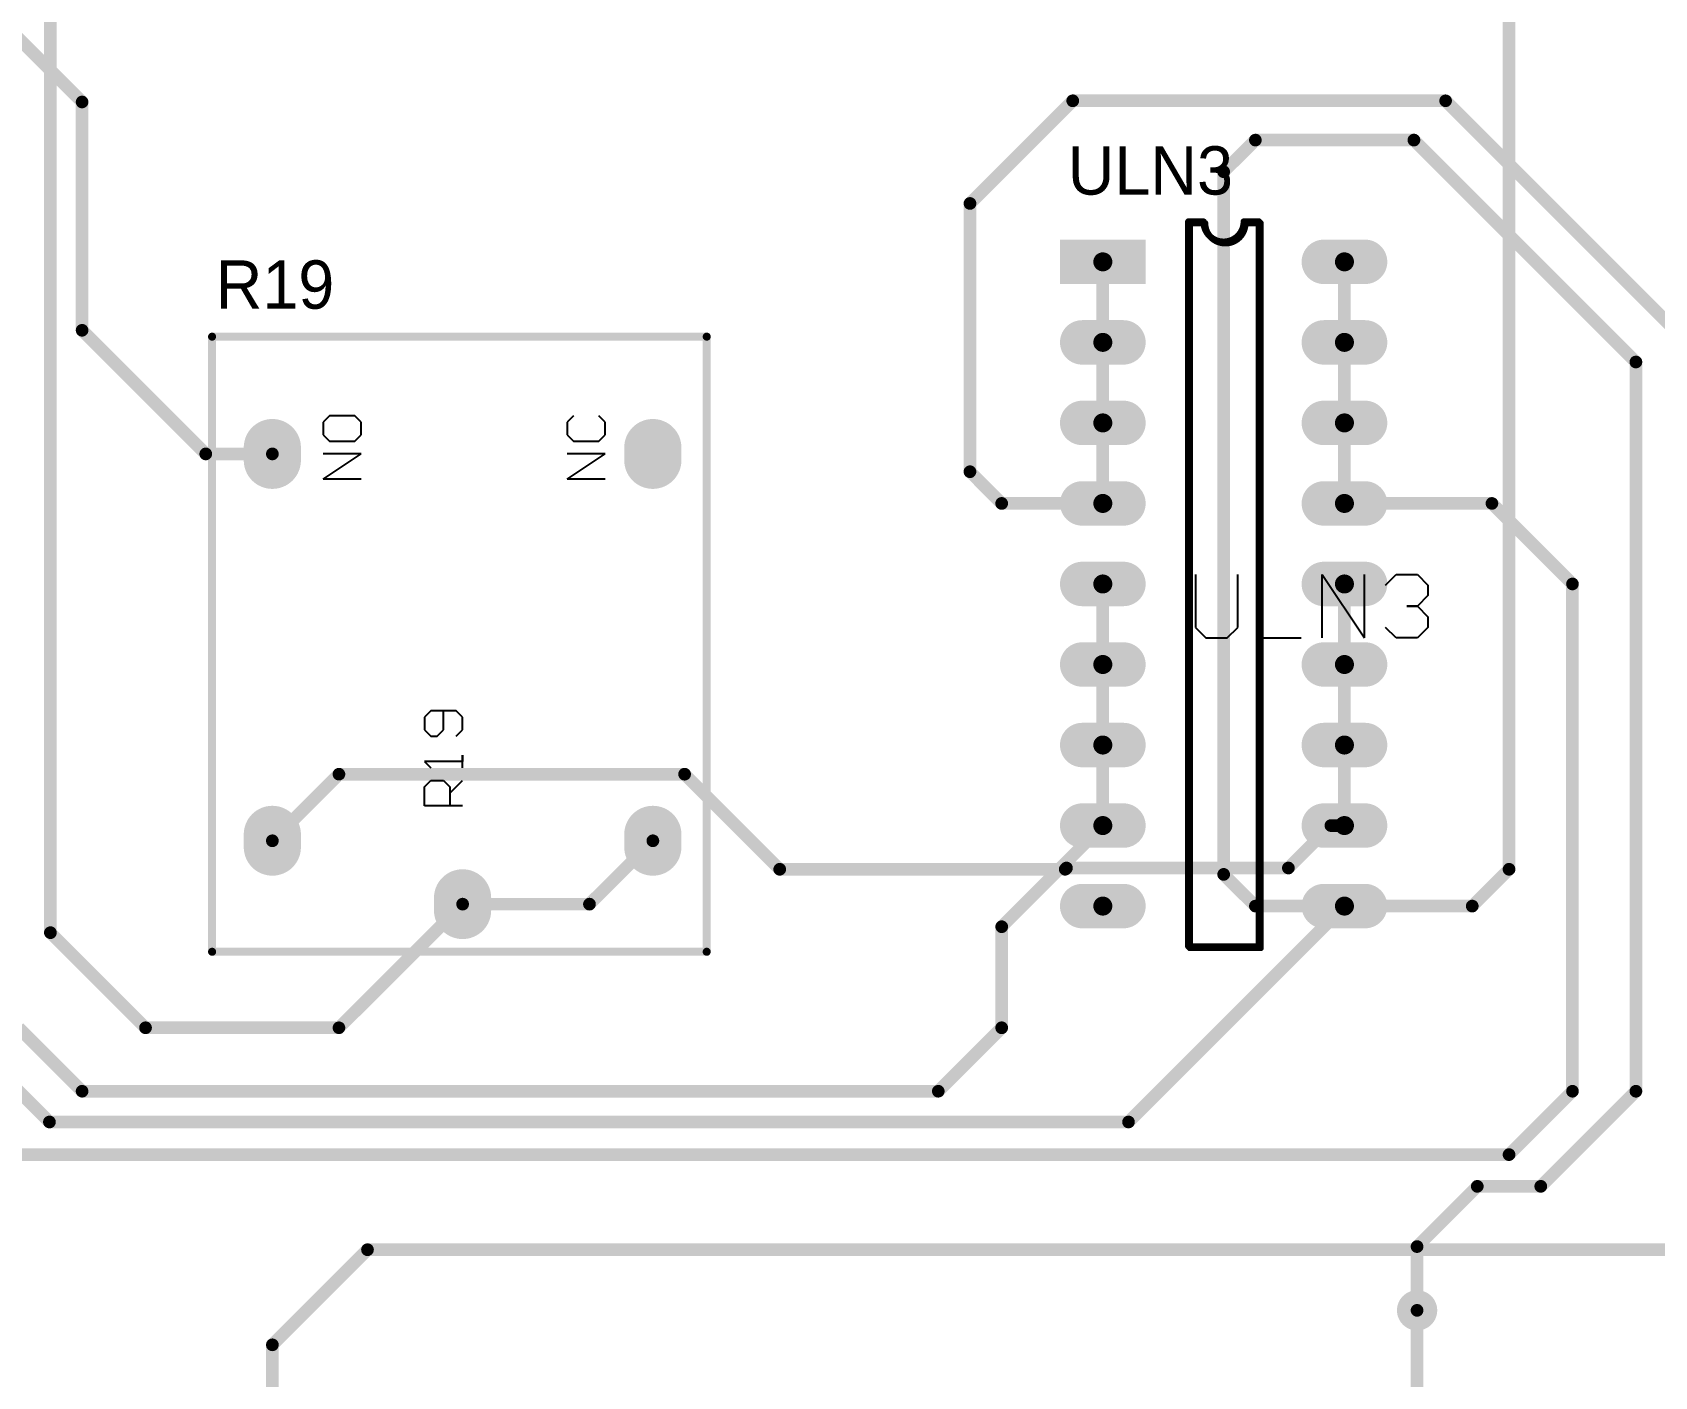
# Model space of a CAD drawing. Header units: millimetres. Extents: x 1.1 to 12.7, y 1.1 to 8.9.
# Drawn here: x 5.545 to 7.559, y 5.483 to 7.152 of the extents above; entities that cross this region are included whole.
import ezdxf

# ---------------------------------------------------------------- set-up
doc = ezdxf.new("R2010")
doc.units = ezdxf.units.MM
doc.header["$MEASUREMENT"] = 0
for name, color, linetype in [('BottomLayer', 5, 'Continuous'), ('BottomSolder', 6, 'Continuous'), ('Mechanical29', 56, 'Continuous'), ('MultiLayer', 9, 'Continuous'), ('PadHoleLayer', 156, 'Continuous'), ('TopLayer', 1, 'Continuous'), ('TopOverlay', 2, 'Continuous'), ('TopSolder', 216, 'Continuous'), ('ViaHoleLayer', 16, 'Continuous')]:
    doc.layers.add(name, color=color, linetype=linetype)

# ---------------------------------------------------------------- blocks, each defined once
blk = doc.blocks.new('ULN2803APG_3')
at = {"layer": 'BottomLayer', "const_width": 0.0472}
for points in [[(0.1756, 0.4), (0.1244, 0.4)], [(-0.1244, 0.3), (-0.1756, 0.3)], [(0.1756, 0.3), (0.1244, 0.3)], [(-0.1244, 0.2), (-0.1756, 0.2)], [(0.1756, 0.2), (0.1244, 0.2)], [(-0.1244, 0.1), (-0.1756, 0.1)], [(0.1756, 0.1), (0.1244, 0.1)], [(-0.1244, 0), (-0.1756, 0)], [(0.1756, 0), (0.1244, 0)], [(-0.1244, -0.1), (-0.1756, -0.1)], [(0.1756, -0.1), (0.1244, -0.1)], [(-0.1244, -0.2), (-0.1756, -0.2)], [(0.1756, -0.2), (0.1244, -0.2)], [(-0.1244, -0.3), (-0.1756, -0.3)], [(0.1756, -0.3), (0.1244, -0.3)], [(-0.1244, -0.4), (-0.1756, -0.4)], [(0.1756, -0.4), (0.1244, -0.4)]]:
    blk.add_lwpolyline(points, dxfattribs=at)
at = {"layer": 'BottomLayer', "const_width": 0.0236}
for points in [[(0.1126, 0.4, 1), (0.1362, 0.4, 1)], [(0.1638, 0.4, 1), (0.1874, 0.4, 1)], [(-0.1874, 0.3, 1), (-0.1638, 0.3, 1)], [(-0.1362, 0.3, 1), (-0.1126, 0.3, 1)], [(0.1126, 0.3, 1), (0.1362, 0.3, 1)], [(0.1638, 0.3, 1), (0.1874, 0.3, 1)], [(-0.1874, 0.2, 1), (-0.1638, 0.2, 1)], [(-0.1362, 0.2, 1), (-0.1126, 0.2, 1)], [(0.1126, 0.2, 1), (0.1362, 0.2, 1)], [(0.1638, 0.2, 1), (0.1874, 0.2, 1)], [(-0.1874, 0.1, 1), (-0.1638, 0.1, 1)], [(-0.1362, 0.1, 1), (-0.1126, 0.1, 1)], [(0.1126, 0.1, 1), (0.1362, 0.1, 1)], [(0.1638, 0.1, 1), (0.1874, 0.1, 1)], [(-0.1874, 0, 1), (-0.1638, 0, 1)], [(-0.1362, 0, 1), (-0.1126, 0, 1)], [(0.1126, 0, 1), (0.1362, 0, 1)], [(0.1638, 0, 1), (0.1874, 0, 1)], [(-0.1874, -0.1, 1), (-0.1638, -0.1, 1)], [(-0.1362, -0.1, 1), (-0.1126, -0.1, 1)], [(0.1126, -0.1, 1), (0.1362, -0.1, 1)], [(0.1638, -0.1, 1), (0.1874, -0.1, 1)], [(-0.1874, -0.2, 1), (-0.1638, -0.2, 1)], [(-0.1362, -0.2, 1), (-0.1126, -0.2, 1)], [(0.1126, -0.2, 1), (0.1362, -0.2, 1)], [(0.1638, -0.2, 1), (0.1874, -0.2, 1)], [(-0.1874, -0.3, 1), (-0.1638, -0.3, 1)], [(-0.1362, -0.3, 1), (-0.1126, -0.3, 1)], [(0.1126, -0.3, 1), (0.1362, -0.3, 1)], [(0.1638, -0.3, 1), (0.1874, -0.3, 1)], [(-0.1874, -0.4, 1), (-0.1638, -0.4, 1)], [(-0.1362, -0.4, 1), (-0.1126, -0.4, 1)], [(0.1126, -0.4, 1), (0.1362, -0.4, 1)], [(0.1638, -0.4, 1), (0.1874, -0.4, 1)]]:
    blk.add_lwpolyline(points, format="xyb", close=True, dxfattribs=at)
at = {"layer": 'BottomLayer'}
blk.add_solid([(-0.1992, 0.3764), (-0.1008, 0.3764), (-0.1992, 0.4236), (-0.1008, 0.4236)], dxfattribs=at)
at = {"layer": 'BottomSolder', "const_width": 0.0552}
for points in [[(0.1756, 0.4), (0.1244, 0.4)], [(-0.1244, 0.3), (-0.1756, 0.3)], [(0.1756, 0.3), (0.1244, 0.3)], [(-0.1244, 0.2), (-0.1756, 0.2)], [(0.1756, 0.2), (0.1244, 0.2)], [(-0.1244, 0.1), (-0.1756, 0.1)], [(0.1756, 0.1), (0.1244, 0.1)], [(-0.1244, 0), (-0.1756, 0)], [(0.1756, 0), (0.1244, 0)], [(-0.1244, -0.1), (-0.1756, -0.1)], [(0.1756, -0.1), (0.1244, -0.1)], [(-0.1244, -0.2), (-0.1756, -0.2)], [(0.1756, -0.2), (0.1244, -0.2)], [(-0.1244, -0.3), (-0.1756, -0.3)], [(0.1756, -0.3), (0.1244, -0.3)], [(-0.1244, -0.4), (-0.1756, -0.4)], [(0.1756, -0.4), (0.1244, -0.4)]]:
    blk.add_lwpolyline(points, dxfattribs=at)
at = {"layer": 'BottomSolder', "const_width": 0.0276}
for points in [[(0.1106, 0.4, 1), (0.1382, 0.4, 1)], [(0.1618, 0.4, 1), (0.1894, 0.4, 1)], [(-0.1894, 0.3, 1), (-0.1618, 0.3, 1)], [(-0.1382, 0.3, 1), (-0.1106, 0.3, 1)], [(0.1106, 0.3, 1), (0.1382, 0.3, 1)], [(0.1618, 0.3, 1), (0.1894, 0.3, 1)], [(-0.1894, 0.2, 1), (-0.1618, 0.2, 1)], [(-0.1382, 0.2, 1), (-0.1106, 0.2, 1)], [(0.1106, 0.2, 1), (0.1382, 0.2, 1)], [(0.1618, 0.2, 1), (0.1894, 0.2, 1)], [(-0.1894, 0.1, 1), (-0.1618, 0.1, 1)], [(-0.1382, 0.1, 1), (-0.1106, 0.1, 1)], [(0.1106, 0.1, 1), (0.1382, 0.1, 1)], [(0.1618, 0.1, 1), (0.1894, 0.1, 1)], [(-0.1894, 0, 1), (-0.1618, 0, 1)], [(-0.1382, 0, 1), (-0.1106, 0, 1)], [(0.1106, 0, 1), (0.1382, 0, 1)], [(0.1618, 0, 1), (0.1894, 0, 1)], [(-0.1894, -0.1, 1), (-0.1618, -0.1, 1)], [(-0.1382, -0.1, 1), (-0.1106, -0.1, 1)], [(0.1106, -0.1, 1), (0.1382, -0.1, 1)], [(0.1618, -0.1, 1), (0.1894, -0.1, 1)], [(-0.1894, -0.2, 1), (-0.1618, -0.2, 1)], [(-0.1382, -0.2, 1), (-0.1106, -0.2, 1)], [(0.1106, -0.2, 1), (0.1382, -0.2, 1)], [(0.1618, -0.2, 1), (0.1894, -0.2, 1)], [(-0.1894, -0.3, 1), (-0.1618, -0.3, 1)], [(-0.1382, -0.3, 1), (-0.1106, -0.3, 1)], [(0.1106, -0.3, 1), (0.1382, -0.3, 1)], [(0.1618, -0.3, 1), (0.1894, -0.3, 1)], [(-0.1894, -0.4, 1), (-0.1618, -0.4, 1)], [(-0.1382, -0.4, 1), (-0.1106, -0.4, 1)], [(0.1106, -0.4, 1), (0.1382, -0.4, 1)], [(0.1618, -0.4, 1), (0.1894, -0.4, 1)]]:
    blk.add_lwpolyline(points, format="xyb", close=True, dxfattribs=at)
at = {"layer": 'BottomSolder'}
blk.add_solid([(-0.2032, 0.3724), (-0.0968, 0.3724), (-0.2032, 0.4276), (-0.0968, 0.4276)], dxfattribs=at)
at = {"layer": 'Mechanical29'}
for p, q in [((-0.035, 0.0117), (-0.035, -0.0539)), ((0.0175, -0.0539), (0.0175, 0.0117)), ((0.0437, 0.0117), (0.0437, -0.067)), ((0.1224, -0.067), (0.1224, 0.0117)), ((0.1224, 0.0117), (0.1749, -0.067)), ((0.1749, -0.067), (0.1749, 0.0117)), ((0.2011, -0.0014), (0.2143, 0.0117)), ((0.2143, 0.0117), (0.2405, 0.0117)), ((0.2405, 0.0117), (0.2536, -0.0014)), ((0.2536, -0.0145), (0.2405, -0.0276)), ((0.2536, -0.0014), (0.2536, -0.0145)), ((0.2405, -0.0276), (0.2274, -0.0276)), ((0.2274, -0.0276), (0.2405, -0.0276)), ((0.2405, -0.0276), (0.2536, -0.0408)), ((-0.035, -0.0539), (-0.0219, -0.067)), ((0.0044, -0.067), (0.0175, -0.0539)), ((0.2143, -0.067), (0.2011, -0.0539)), ((0.2536, -0.0539), (0.2405, -0.067)), ((0.2536, -0.0408), (0.2536, -0.0539)), ((-0.0219, -0.067), (0.0044, -0.067)), ((0.0437, -0.067), (0.0962, -0.067)), ((0.2405, -0.067), (0.2143, -0.067))]:
    blk.add_line(p, q, dxfattribs=at)
at = {"layer": 'Mechanical29', "const_width": 0.00787}
for points in [[(-0.0419, 0.448), (-0.023, 0.448)], [(-0.0419, -0.452), (-0.0419, 0.448)], [(0.027, 0.448), (0.0459, 0.448)], [(0.0459, -0.452), (0.0459, 0.448)], [(-0.0419, -0.452), (0.0459, -0.452)]]:
    blk.add_lwpolyline(points, dxfattribs=at)
at = {"layer": 'Mechanical29', "const_width": 0.00394}
for points in [[(-0.0439, 0.448, 1), (-0.0399, 0.448, 1)], [(-0.0439, 0.448, 1), (-0.0399, 0.448, 1)], [(-0.025, 0.448, 1), (-0.021, 0.448, 1)], [(-0.025, 0.448, 1), (-0.021, 0.448, 1)], [(0.025, 0.448, 1), (0.029, 0.448, 1)], [(0.025, 0.448, 1), (0.029, 0.448, 1)], [(0.0439, 0.448, 1), (0.0479, 0.448, 1)], [(0.0439, 0.448, 1), (0.0479, 0.448, 1)], [(-0.0439, -0.452, 1), (-0.0399, -0.452, 1)], [(-0.0439, -0.452, 1), (-0.0399, -0.452, 1)], [(0.0439, -0.452, 1), (0.0479, -0.452, 1)], [(0.0439, -0.452, 1), (0.0479, -0.452, 1)]]:
    blk.add_lwpolyline(points, format="xyb", close=True, dxfattribs=at)
at = {"layer": 'Mechanical29', "const_width": 0.00787}
blk.add_lwpolyline([(0.027, 0.448, -1), (-0.023, 0.448)], format="xyb", dxfattribs=at)
at = {"layer": 'MultiLayer', "const_width": 0.0472}
for points in [[(0.1756, 0.4), (0.1244, 0.4)], [(-0.1244, 0.3), (-0.1756, 0.3)], [(0.1756, 0.3), (0.1244, 0.3)], [(-0.1244, 0.2), (-0.1756, 0.2)], [(0.1756, 0.2), (0.1244, 0.2)], [(-0.1244, 0.1), (-0.1756, 0.1)], [(0.1756, 0.1), (0.1244, 0.1)], [(-0.1244, 0), (-0.1756, 0)], [(0.1756, 0), (0.1244, 0)], [(-0.1244, -0.1), (-0.1756, -0.1)], [(0.1756, -0.1), (0.1244, -0.1)], [(-0.1244, -0.2), (-0.1756, -0.2)], [(0.1756, -0.2), (0.1244, -0.2)], [(-0.1244, -0.3), (-0.1756, -0.3)], [(0.1756, -0.3), (0.1244, -0.3)], [(-0.1244, -0.4), (-0.1756, -0.4)], [(0.1756, -0.4), (0.1244, -0.4)]]:
    blk.add_lwpolyline(points, dxfattribs=at)
at = {"layer": 'MultiLayer', "const_width": 0.0236}
for points in [[(0.1126, 0.4, 1), (0.1362, 0.4, 1)], [(0.1638, 0.4, 1), (0.1874, 0.4, 1)], [(-0.1874, 0.3, 1), (-0.1638, 0.3, 1)], [(-0.1362, 0.3, 1), (-0.1126, 0.3, 1)], [(0.1126, 0.3, 1), (0.1362, 0.3, 1)], [(0.1638, 0.3, 1), (0.1874, 0.3, 1)], [(-0.1874, 0.2, 1), (-0.1638, 0.2, 1)], [(-0.1362, 0.2, 1), (-0.1126, 0.2, 1)], [(0.1126, 0.2, 1), (0.1362, 0.2, 1)], [(0.1638, 0.2, 1), (0.1874, 0.2, 1)], [(-0.1874, 0.1, 1), (-0.1638, 0.1, 1)], [(-0.1362, 0.1, 1), (-0.1126, 0.1, 1)], [(0.1126, 0.1, 1), (0.1362, 0.1, 1)], [(0.1638, 0.1, 1), (0.1874, 0.1, 1)], [(-0.1874, 0, 1), (-0.1638, 0, 1)], [(-0.1362, 0, 1), (-0.1126, 0, 1)], [(0.1126, 0, 1), (0.1362, 0, 1)], [(0.1638, 0, 1), (0.1874, 0, 1)], [(-0.1874, -0.1, 1), (-0.1638, -0.1, 1)], [(-0.1362, -0.1, 1), (-0.1126, -0.1, 1)], [(0.1126, -0.1, 1), (0.1362, -0.1, 1)], [(0.1638, -0.1, 1), (0.1874, -0.1, 1)], [(-0.1874, -0.2, 1), (-0.1638, -0.2, 1)], [(-0.1362, -0.2, 1), (-0.1126, -0.2, 1)], [(0.1126, -0.2, 1), (0.1362, -0.2, 1)], [(0.1638, -0.2, 1), (0.1874, -0.2, 1)], [(-0.1874, -0.3, 1), (-0.1638, -0.3, 1)], [(-0.1362, -0.3, 1), (-0.1126, -0.3, 1)], [(0.1126, -0.3, 1), (0.1362, -0.3, 1)], [(0.1638, -0.3, 1), (0.1874, -0.3, 1)], [(-0.1874, -0.4, 1), (-0.1638, -0.4, 1)], [(-0.1362, -0.4, 1), (-0.1126, -0.4, 1)], [(0.1126, -0.4, 1), (0.1362, -0.4, 1)], [(0.1638, -0.4, 1), (0.1874, -0.4, 1)]]:
    blk.add_lwpolyline(points, format="xyb", close=True, dxfattribs=at)
at = {"layer": 'MultiLayer'}
blk.add_solid([(-0.1992, 0.3764), (-0.1008, 0.3764), (-0.1992, 0.4236), (-0.1008, 0.4236)], dxfattribs=at)
at = {"layer": 'PadHoleLayer', "const_width": 0.0118}
for points in [[(-0.1559, 0.4, 1), (-0.1441, 0.4, 1)], [(0.1441, 0.4, 1), (0.1559, 0.4, 1)], [(-0.1559, 0.3, 1), (-0.1441, 0.3, 1)], [(0.1441, 0.3, 1), (0.1559, 0.3, 1)], [(-0.1559, 0.2, 1), (-0.1441, 0.2, 1)], [(0.1441, 0.2, 1), (0.1559, 0.2, 1)], [(-0.1559, 0.1, 1), (-0.1441, 0.1, 1)], [(0.1441, 0.1, 1), (0.1559, 0.1, 1)], [(-0.1559, 0, 1), (-0.1441, 0, 1)], [(0.1441, 0, 1), (0.1559, 0, 1)], [(-0.1559, -0.1, 1), (-0.1441, -0.1, 1)], [(0.1441, -0.1, 1), (0.1559, -0.1, 1)], [(-0.1559, -0.2, 1), (-0.1441, -0.2, 1)], [(0.1441, -0.2, 1), (0.1559, -0.2, 1)], [(-0.1559, -0.3, 1), (-0.1441, -0.3, 1)], [(0.1441, -0.3, 1), (0.1559, -0.3, 1)], [(-0.1559, -0.4, 1), (-0.1441, -0.4, 1)], [(0.1441, -0.4, 1), (0.1559, -0.4, 1)]]:
    blk.add_lwpolyline(points, format="xyb", close=True, dxfattribs=at)
at = {"layer": 'TopLayer', "const_width": 0.0472}
for points in [[(0.1756, 0.4), (0.1244, 0.4)], [(-0.1244, 0.3), (-0.1756, 0.3)], [(0.1756, 0.3), (0.1244, 0.3)], [(-0.1244, 0.2), (-0.1756, 0.2)], [(0.1756, 0.2), (0.1244, 0.2)], [(-0.1244, 0.1), (-0.1756, 0.1)], [(0.1756, 0.1), (0.1244, 0.1)], [(-0.1244, 0), (-0.1756, 0)], [(0.1756, 0), (0.1244, 0)], [(-0.1244, -0.1), (-0.1756, -0.1)], [(0.1756, -0.1), (0.1244, -0.1)], [(-0.1244, -0.2), (-0.1756, -0.2)], [(0.1756, -0.2), (0.1244, -0.2)], [(-0.1244, -0.3), (-0.1756, -0.3)], [(0.1756, -0.3), (0.1244, -0.3)], [(-0.1244, -0.4), (-0.1756, -0.4)], [(0.1756, -0.4), (0.1244, -0.4)]]:
    blk.add_lwpolyline(points, dxfattribs=at)
at = {"layer": 'TopLayer', "const_width": 0.0236}
for points in [[(0.1126, 0.4, 1), (0.1362, 0.4, 1)], [(0.1638, 0.4, 1), (0.1874, 0.4, 1)], [(-0.1874, 0.3, 1), (-0.1638, 0.3, 1)], [(-0.1362, 0.3, 1), (-0.1126, 0.3, 1)], [(0.1126, 0.3, 1), (0.1362, 0.3, 1)], [(0.1638, 0.3, 1), (0.1874, 0.3, 1)], [(-0.1874, 0.2, 1), (-0.1638, 0.2, 1)], [(-0.1362, 0.2, 1), (-0.1126, 0.2, 1)], [(0.1126, 0.2, 1), (0.1362, 0.2, 1)], [(0.1638, 0.2, 1), (0.1874, 0.2, 1)], [(-0.1874, 0.1, 1), (-0.1638, 0.1, 1)], [(-0.1362, 0.1, 1), (-0.1126, 0.1, 1)], [(0.1126, 0.1, 1), (0.1362, 0.1, 1)], [(0.1638, 0.1, 1), (0.1874, 0.1, 1)], [(-0.1874, 0, 1), (-0.1638, 0, 1)], [(-0.1362, 0, 1), (-0.1126, 0, 1)], [(0.1126, 0, 1), (0.1362, 0, 1)], [(0.1638, 0, 1), (0.1874, 0, 1)], [(-0.1874, -0.1, 1), (-0.1638, -0.1, 1)], [(-0.1362, -0.1, 1), (-0.1126, -0.1, 1)], [(0.1126, -0.1, 1), (0.1362, -0.1, 1)], [(0.1638, -0.1, 1), (0.1874, -0.1, 1)], [(-0.1874, -0.2, 1), (-0.1638, -0.2, 1)], [(-0.1362, -0.2, 1), (-0.1126, -0.2, 1)], [(0.1126, -0.2, 1), (0.1362, -0.2, 1)], [(0.1638, -0.2, 1), (0.1874, -0.2, 1)], [(-0.1874, -0.3, 1), (-0.1638, -0.3, 1)], [(-0.1362, -0.3, 1), (-0.1126, -0.3, 1)], [(0.1126, -0.3, 1), (0.1362, -0.3, 1)], [(0.1638, -0.3, 1), (0.1874, -0.3, 1)], [(-0.1874, -0.4, 1), (-0.1638, -0.4, 1)], [(-0.1362, -0.4, 1), (-0.1126, -0.4, 1)], [(0.1126, -0.4, 1), (0.1362, -0.4, 1)], [(0.1638, -0.4, 1), (0.1874, -0.4, 1)]]:
    blk.add_lwpolyline(points, format="xyb", close=True, dxfattribs=at)
at = {"layer": 'TopLayer'}
blk.add_solid([(-0.1992, 0.3764), (-0.1008, 0.3764), (-0.1992, 0.4236), (-0.1008, 0.4236)], dxfattribs=at)
at = {"layer": 'TopOverlay', "const_width": 0.00787}
for points in [[(-0.0439, -0.45), (-0.0439, 0.45)], [(-0.0439, 0.45), (-0.025, 0.45)], [(0.025, 0.45), (0.0439, 0.45)], [(0.0439, -0.45), (0.0439, 0.45)], [(-0.0439, -0.45), (0.0439, -0.45)]]:
    blk.add_lwpolyline(points, dxfattribs=at)
at = {"layer": 'TopOverlay', "const_width": 0.00394}
for points in [[(-0.0459, 0.45, 1), (-0.0419, 0.45, 1)], [(-0.0459, 0.45, 1), (-0.0419, 0.45, 1)], [(-0.027, 0.45, 1), (-0.023, 0.45, 1)], [(-0.027, 0.45, 1), (-0.023, 0.45, 1)], [(0.023, 0.45, 1), (0.027, 0.45, 1)], [(0.023, 0.45, 1), (0.027, 0.45, 1)], [(0.0419, 0.45, 1), (0.0459, 0.45, 1)], [(0.0419, 0.45, 1), (0.0459, 0.45, 1)], [(-0.0459, -0.45, 1), (-0.0419, -0.45, 1)], [(-0.0459, -0.45, 1), (-0.0419, -0.45, 1)], [(0.0419, -0.45, 1), (0.0459, -0.45, 1)], [(0.0419, -0.45, 1), (0.0459, -0.45, 1)]]:
    blk.add_lwpolyline(points, format="xyb", close=True, dxfattribs=at)
at = {"layer": 'TopOverlay', "const_width": 0.00787}
blk.add_lwpolyline([(0.025, 0.45, -1), (-0.025, 0.45)], format="xyb", dxfattribs=at)
at = {"layer": 'TopSolder', "const_width": 0.0552}
for points in [[(0.1756, 0.4), (0.1244, 0.4)], [(-0.1244, 0.3), (-0.1756, 0.3)], [(0.1756, 0.3), (0.1244, 0.3)], [(-0.1244, 0.2), (-0.1756, 0.2)], [(0.1756, 0.2), (0.1244, 0.2)], [(-0.1244, 0.1), (-0.1756, 0.1)], [(0.1756, 0.1), (0.1244, 0.1)], [(-0.1244, 0), (-0.1756, 0)], [(0.1756, 0), (0.1244, 0)], [(-0.1244, -0.1), (-0.1756, -0.1)], [(0.1756, -0.1), (0.1244, -0.1)], [(-0.1244, -0.2), (-0.1756, -0.2)], [(0.1756, -0.2), (0.1244, -0.2)], [(-0.1244, -0.3), (-0.1756, -0.3)], [(0.1756, -0.3), (0.1244, -0.3)], [(-0.1244, -0.4), (-0.1756, -0.4)], [(0.1756, -0.4), (0.1244, -0.4)]]:
    blk.add_lwpolyline(points, dxfattribs=at)
at = {"layer": 'TopSolder', "const_width": 0.0276}
for points in [[(0.1106, 0.4, 1), (0.1382, 0.4, 1)], [(0.1618, 0.4, 1), (0.1894, 0.4, 1)], [(-0.1894, 0.3, 1), (-0.1618, 0.3, 1)], [(-0.1382, 0.3, 1), (-0.1106, 0.3, 1)], [(0.1106, 0.3, 1), (0.1382, 0.3, 1)], [(0.1618, 0.3, 1), (0.1894, 0.3, 1)], [(-0.1894, 0.2, 1), (-0.1618, 0.2, 1)], [(-0.1382, 0.2, 1), (-0.1106, 0.2, 1)], [(0.1106, 0.2, 1), (0.1382, 0.2, 1)], [(0.1618, 0.2, 1), (0.1894, 0.2, 1)], [(-0.1894, 0.1, 1), (-0.1618, 0.1, 1)], [(-0.1382, 0.1, 1), (-0.1106, 0.1, 1)], [(0.1106, 0.1, 1), (0.1382, 0.1, 1)], [(0.1618, 0.1, 1), (0.1894, 0.1, 1)], [(-0.1894, 0, 1), (-0.1618, 0, 1)], [(-0.1382, 0, 1), (-0.1106, 0, 1)], [(0.1106, 0, 1), (0.1382, 0, 1)], [(0.1618, 0, 1), (0.1894, 0, 1)], [(-0.1894, -0.1, 1), (-0.1618, -0.1, 1)], [(-0.1382, -0.1, 1), (-0.1106, -0.1, 1)], [(0.1106, -0.1, 1), (0.1382, -0.1, 1)], [(0.1618, -0.1, 1), (0.1894, -0.1, 1)], [(-0.1894, -0.2, 1), (-0.1618, -0.2, 1)], [(-0.1382, -0.2, 1), (-0.1106, -0.2, 1)], [(0.1106, -0.2, 1), (0.1382, -0.2, 1)], [(0.1618, -0.2, 1), (0.1894, -0.2, 1)], [(-0.1894, -0.3, 1), (-0.1618, -0.3, 1)], [(-0.1382, -0.3, 1), (-0.1106, -0.3, 1)], [(0.1106, -0.3, 1), (0.1382, -0.3, 1)], [(0.1618, -0.3, 1), (0.1894, -0.3, 1)], [(-0.1894, -0.4, 1), (-0.1618, -0.4, 1)], [(-0.1382, -0.4, 1), (-0.1106, -0.4, 1)], [(0.1106, -0.4, 1), (0.1382, -0.4, 1)], [(0.1618, -0.4, 1), (0.1894, -0.4, 1)]]:
    blk.add_lwpolyline(points, format="xyb", close=True, dxfattribs=at)
at = {"layer": 'TopSolder'}
blk.add_solid([(-0.2032, 0.3724), (-0.0968, 0.3724), (-0.2032, 0.4276), (-0.0968, 0.4276)], dxfattribs=at)
blk = doc.blocks.new('RELAYARP03F_10')
at = {"layer": 'BottomLayer', "const_width": 0.063}
for points in [[(-0.2323, 0.2362), (-0.248, 0.2362)], [(0.248, 0.2362), (0.2323, 0.2362)], [(-0.311, 0), (-0.3268, 0)], [(-0.2323, -0.2362), (-0.248, -0.2362)], [(0.248, -0.2362), (0.2323, -0.2362)]]:
    blk.add_lwpolyline(points, dxfattribs=at)
at = {"layer": 'BottomLayer', "const_width": 0.0315}
for points in [[(-0.2638, 0.2362, 1), (-0.2323, 0.2362, 1)], [(-0.248, 0.2362, 1), (-0.2165, 0.2362, 1)], [(0.2165, 0.2362, 1), (0.248, 0.2362, 1)], [(0.2323, 0.2362, 1), (0.2638, 0.2362, 1)], [(-0.3425, 0, 1), (-0.311, 0, 1)], [(-0.3268, 0, 1), (-0.2953, 0, 1)], [(-0.2638, -0.2362, 1), (-0.2323, -0.2362, 1)], [(-0.248, -0.2362, 1), (-0.2165, -0.2362, 1)], [(0.2165, -0.2362, 1), (0.248, -0.2362, 1)], [(0.2323, -0.2362, 1), (0.2638, -0.2362, 1)]]:
    blk.add_lwpolyline(points, format="xyb", close=True, dxfattribs=at)
at = {"layer": 'BottomSolder', "const_width": 0.071}
for points in [[(-0.2323, 0.2362), (-0.248, 0.2362)], [(0.248, 0.2362), (0.2323, 0.2362)], [(-0.311, 0), (-0.3268, 0)], [(-0.2323, -0.2362), (-0.248, -0.2362)], [(0.248, -0.2362), (0.2323, -0.2362)]]:
    blk.add_lwpolyline(points, dxfattribs=at)
at = {"layer": 'BottomSolder', "const_width": 0.0355}
for points in [[(-0.2658, 0.2362, 1), (-0.2303, 0.2362, 1)], [(-0.25, 0.2362, 1), (-0.2145, 0.2362, 1)], [(0.2145, 0.2362, 1), (0.25, 0.2362, 1)], [(0.2303, 0.2362, 1), (0.2658, 0.2362, 1)], [(-0.3445, 0, 1), (-0.309, 0, 1)], [(-0.3288, 0, 1), (-0.2933, 0, 1)], [(-0.2658, -0.2362, 1), (-0.2303, -0.2362, 1)], [(-0.25, -0.2362, 1), (-0.2145, -0.2362, 1)], [(0.2145, -0.2362, 1), (0.25, -0.2362, 1)], [(0.2303, -0.2362, 1), (0.2658, -0.2362, 1)]]:
    blk.add_lwpolyline(points, format="xyb", close=True, dxfattribs=at)
at = {"layer": 'Mechanical29'}
for p, q in [((0.2087, 0.126), (0.2087, 0.1732)), ((0.2087, 0.1732), (0.2401, 0.126)), ((0.2401, 0.126), (0.2401, 0.1732)), ((0.2638, 0.1732), (0.2559, 0.1653)), ((0.2559, 0.1653), (0.2559, 0.1339)), ((0.2795, 0.1732), (0.2638, 0.1732)), ((0.2874, 0.1653), (0.2795, 0.1732)), ((0.2874, 0.1339), (0.2874, 0.1653)), ((0.2559, 0.1339), (0.2638, 0.126)), ((0.2638, 0.126), (0.2795, 0.126)), ((0.2795, 0.126), (0.2874, 0.1339)), ((-0.1969, 0), (-0.1969, 0.0472)), ((-0.1969, 0.0472), (-0.1732, 0.0472)), ((-0.1732, 0.0472), (-0.1654, 0.0394)), ((-0.1418, 0.0472), (-0.1496, 0.0394)), ((-0.1418, 0), (-0.1418, 0.0472)), ((-0.1024, 0.0472), (-0.1103, 0.0394)), ((-0.0866, 0.0472), (-0.1024, 0.0472)), ((-0.0788, 0.0394), (-0.0866, 0.0472)), ((-0.1654, 0.0236), (-0.1732, 0.0157)), ((-0.1654, 0.0394), (-0.1654, 0.0236)), ((-0.1103, 0.0394), (-0.1103, 0.0315)), ((-0.1103, 0.0315), (-0.1024, 0.0236)), ((-0.1024, 0.0236), (-0.0788, 0.0236)), ((-0.0788, 0.0079), (-0.0788, 0.0394)), ((-0.1732, 0.0157), (-0.1969, 0.0157)), ((-0.1811, 0.0157), (-0.1654, 0)), ((-0.1496, 0), (-0.1339, 0)), ((-0.1339, 0), (-0.1418, 0)), ((-0.1103, 0.0079), (-0.1024, 0)), ((-0.1024, 0), (-0.0866, 0)), ((-0.0866, 0), (-0.0788, 0.0079)), ((0.2087, -0.1772), (0.2087, -0.1299)), ((0.2087, -0.1299), (0.2401, -0.1772)), ((0.2401, -0.1772), (0.2401, -0.1299)), ((0.2638, -0.1299), (0.2559, -0.1378)), ((0.2559, -0.1378), (0.2559, -0.1693)), ((0.2795, -0.1299), (0.2638, -0.1299)), ((0.2874, -0.1378), (0.2795, -0.1299)), ((0.2559, -0.1693), (0.2638, -0.1772)), ((0.2638, -0.1772), (0.2795, -0.1772)), ((0.2795, -0.1772), (0.2874, -0.1693))]:
    blk.add_line(p, q, dxfattribs=at)
at = {"layer": 'Mechanical29', "const_width": 0.01}
for points in [[(-0.378, 0.311), (0.3858, 0.311)], [(-0.378, 0.311), (-0.378, -0.3031)], [(0.3858, 0.311), (0.3858, -0.3031)], [(-0.378, -0.3031), (0.3858, -0.3031)]]:
    blk.add_lwpolyline(points, dxfattribs=at)
at = {"layer": 'Mechanical29', "const_width": 0.005}
for points in [[(-0.3805, 0.311, 1), (-0.3755, 0.311, 1)], [(-0.3805, 0.311, 1), (-0.3755, 0.311, 1)], [(0.3833, 0.311, 1), (0.3883, 0.311, 1)], [(0.3833, 0.311, 1), (0.3883, 0.311, 1)], [(-0.3805, -0.3031, 1), (-0.3755, -0.3031, 1)], [(-0.3805, -0.3031, 1), (-0.3755, -0.3031, 1)], [(0.3833, -0.3031, 1), (0.3883, -0.3031, 1)], [(0.3833, -0.3031, 1), (0.3883, -0.3031, 1)]]:
    blk.add_lwpolyline(points, format="xyb", close=True, dxfattribs=at)
at = {"layer": 'MultiLayer', "const_width": 0.063}
for points in [[(-0.2323, 0.2362), (-0.248, 0.2362)], [(0.248, 0.2362), (0.2323, 0.2362)], [(-0.311, 0), (-0.3268, 0)], [(-0.2323, -0.2362), (-0.248, -0.2362)], [(0.248, -0.2362), (0.2323, -0.2362)]]:
    blk.add_lwpolyline(points, dxfattribs=at)
at = {"layer": 'MultiLayer', "const_width": 0.0315}
for points in [[(-0.2638, 0.2362, 1), (-0.2323, 0.2362, 1)], [(-0.248, 0.2362, 1), (-0.2165, 0.2362, 1)], [(0.2165, 0.2362, 1), (0.248, 0.2362, 1)], [(0.2323, 0.2362, 1), (0.2638, 0.2362, 1)], [(-0.3425, 0, 1), (-0.311, 0, 1)], [(-0.3268, 0, 1), (-0.2953, 0, 1)], [(-0.2638, -0.2362, 1), (-0.2323, -0.2362, 1)], [(-0.248, -0.2362, 1), (-0.2165, -0.2362, 1)], [(0.2165, -0.2362, 1), (0.248, -0.2362, 1)], [(0.2323, -0.2362, 1), (0.2638, -0.2362, 1)]]:
    blk.add_lwpolyline(points, format="xyb", close=True, dxfattribs=at)
at = {"layer": 'PadHoleLayer', "const_width": 0.0295}
for points in [[(-0.2549, 0.2362, 1), (-0.2254, 0.2362, 1)], [(0.2254, 0.2362, 1), (0.2549, 0.2362, 1)], [(-0.3337, 0, 1), (-0.3041, 0, 1)], [(-0.2549, -0.2362, 1), (-0.2254, -0.2362, 1)], [(0.2254, -0.2362, 1), (0.2549, -0.2362, 1)]]:
    blk.add_lwpolyline(points, format="xyb", close=True, dxfattribs=at)
at = {"layer": 'TopLayer', "const_width": 0.063}
for points in [[(-0.2323, 0.2362), (-0.248, 0.2362)], [(0.248, 0.2362), (0.2323, 0.2362)], [(-0.311, 0), (-0.3268, 0)], [(-0.2323, -0.2362), (-0.248, -0.2362)], [(0.248, -0.2362), (0.2323, -0.2362)]]:
    blk.add_lwpolyline(points, dxfattribs=at)
at = {"layer": 'TopLayer', "const_width": 0.0315}
for points in [[(-0.2638, 0.2362, 1), (-0.2323, 0.2362, 1)], [(-0.248, 0.2362, 1), (-0.2165, 0.2362, 1)], [(0.2165, 0.2362, 1), (0.248, 0.2362, 1)], [(0.2323, 0.2362, 1), (0.2638, 0.2362, 1)], [(-0.3425, 0, 1), (-0.311, 0, 1)], [(-0.3268, 0, 1), (-0.2953, 0, 1)], [(-0.2638, -0.2362, 1), (-0.2323, -0.2362, 1)], [(-0.248, -0.2362, 1), (-0.2165, -0.2362, 1)], [(0.2165, -0.2362, 1), (0.248, -0.2362, 1)], [(0.2323, -0.2362, 1), (0.2638, -0.2362, 1)]]:
    blk.add_lwpolyline(points, format="xyb", close=True, dxfattribs=at)
at = {"layer": 'TopOverlay'}
for p, q in [((0.2087, 0.126), (0.2087, 0.1732)), ((0.2087, 0.1732), (0.2401, 0.126)), ((0.2401, 0.126), (0.2401, 0.1732)), ((0.2638, 0.1732), (0.2559, 0.1653)), ((0.2559, 0.1653), (0.2559, 0.1339)), ((0.2795, 0.1732), (0.2638, 0.1732)), ((0.2874, 0.1653), (0.2795, 0.1732)), ((0.2874, 0.1339), (0.2874, 0.1653)), ((0.2559, 0.1339), (0.2638, 0.126)), ((0.2638, 0.126), (0.2795, 0.126)), ((0.2795, 0.126), (0.2874, 0.1339)), ((0.2087, -0.1772), (0.2087, -0.1299)), ((0.2087, -0.1299), (0.2401, -0.1772)), ((0.2401, -0.1772), (0.2401, -0.1299)), ((0.2638, -0.1299), (0.2559, -0.1378)), ((0.2559, -0.1378), (0.2559, -0.1693)), ((0.2795, -0.1299), (0.2638, -0.1299)), ((0.2874, -0.1378), (0.2795, -0.1299)), ((0.2559, -0.1693), (0.2638, -0.1772)), ((0.2638, -0.1772), (0.2795, -0.1772)), ((0.2795, -0.1772), (0.2874, -0.1693))]:
    blk.add_line(p, q, dxfattribs=at)
at = {"layer": 'TopOverlay', "const_width": 0.01}
for points in [[(-0.378, 0.311), (-0.378, -0.3031)], [(-0.378, 0.311), (0.3858, 0.311)], [(0.3858, 0.311), (0.3858, -0.3031)], [(-0.378, -0.3031), (0.3858, -0.3031)]]:
    blk.add_lwpolyline(points, dxfattribs=at)
at = {"layer": 'TopOverlay', "const_width": 0.005}
for points in [[(-0.3805, 0.311, 1), (-0.3755, 0.311, 1)], [(-0.3805, 0.311, 1), (-0.3755, 0.311, 1)], [(0.3833, 0.311, 1), (0.3883, 0.311, 1)], [(0.3833, 0.311, 1), (0.3883, 0.311, 1)], [(-0.3805, -0.3031, 1), (-0.3755, -0.3031, 1)], [(-0.3805, -0.3031, 1), (-0.3755, -0.3031, 1)], [(0.3833, -0.3031, 1), (0.3883, -0.3031, 1)], [(0.3833, -0.3031, 1), (0.3883, -0.3031, 1)]]:
    blk.add_lwpolyline(points, format="xyb", close=True, dxfattribs=at)
at = {"layer": 'TopSolder', "const_width": 0.071}
for points in [[(-0.2323, 0.2362), (-0.248, 0.2362)], [(0.248, 0.2362), (0.2323, 0.2362)], [(-0.311, 0), (-0.3268, 0)], [(-0.2323, -0.2362), (-0.248, -0.2362)], [(0.248, -0.2362), (0.2323, -0.2362)]]:
    blk.add_lwpolyline(points, dxfattribs=at)
at = {"layer": 'TopSolder', "const_width": 0.0355}
for points in [[(-0.2658, 0.2362, 1), (-0.2303, 0.2362, 1)], [(-0.25, 0.2362, 1), (-0.2145, 0.2362, 1)], [(0.2145, 0.2362, 1), (0.25, 0.2362, 1)], [(0.2303, 0.2362, 1), (0.2658, 0.2362, 1)], [(-0.3445, 0, 1), (-0.309, 0, 1)], [(-0.3288, 0, 1), (-0.2933, 0, 1)], [(-0.2658, -0.2362, 1), (-0.2303, -0.2362, 1)], [(-0.25, -0.2362, 1), (-0.2145, -0.2362, 1)], [(0.2145, -0.2362, 1), (0.25, -0.2362, 1)], [(0.2303, -0.2362, 1), (0.2658, -0.2362, 1)]]:
    blk.add_lwpolyline(points, format="xyb", close=True, dxfattribs=at)

msp = doc.modelspace()

# ---------------------------------------------------------------- linework, layer by layer
at = {"layer": 'BottomLayer', "const_width": 0.0157}
for points in [[(5.5669, 6.0344), (5.5669, 7.4517)], [(6.7087, 6.9399), (6.8362, 7.0674)], [(6.8362, 7.0674), (7.2992, 7.0674)], [(7.2992, 7.0674), (7.6068, 6.7599)], [(7.0236, 6.9793), (7.063, 7.0186)], [(7.063, 7.0186), (7.2598, 7.0186)], [(7.2598, 7.0186), (7.5354, 6.743)], [(7.0236, 6.1068), (7.0236, 6.9793)], [(6.7087, 6.6068), (6.7087, 6.9399)], [(6.8736, 6.7674), (6.8736, 6.8674)], [(7.1736, 6.7674), (7.1736, 6.8674)], [(6.8736, 6.6674), (6.8736, 6.7674)], [(7.1736, 6.6674), (7.1736, 6.7674)], [(7.5354, 5.8375), (7.5354, 6.743)], [(6.8736, 6.5674), (6.8736, 6.6674)], [(7.1736, 6.5674), (7.1736, 6.6674)], [(6.7087, 6.6068), (6.748, 6.5674)], [(6.748, 6.5674), (6.8736, 6.5674)], [(7.1736, 6.5674), (7.3567, 6.5674)], [(7.3567, 6.5674), (7.4567, 6.4674)], [(6.8736, 6.3674), (6.8736, 6.4674)], [(7.4567, 5.8375), (7.4567, 6.4674)], [(6.8736, 6.2674), (6.8736, 6.3674)], [(6.8736, 6.1674), (6.8736, 6.2674)], [(6.748, 6.0418), (6.8736, 6.1674)], [(6.2362, 6.0698), (6.315, 6.1485)], [(7.0236, 6.1068), (7.063, 6.0674)], [(5.9252, 5.9163), (6.0787, 6.0698)], [(6.0787, 6.0698), (6.2362, 6.0698)], [(7.063, 6.0674), (7.1736, 6.0674)], [(5.5669, 6.0344), (5.685, 5.9163)], [(6.748, 5.9163), (6.748, 6.0418)], [(5.5276, 5.9163), (5.6063, 5.8375)], [(5.685, 5.9163), (5.9252, 5.9163)], [(6.6693, 5.8375), (6.748, 5.9163)], [(5.6063, 5.8375), (6.6693, 5.8375)], [(7.378, 5.7588), (7.4567, 5.8375)], [(7.4173, 5.7194), (7.5354, 5.8375)], [(5.5276, 5.7588), (7.378, 5.7588)], [(7.2638, 5.6446), (7.3386, 5.7194)], [(7.3386, 5.7194), (7.4173, 5.7194)], [(7.2638, 5.5654), (7.2638, 5.6446)]]:
    msp.add_lwpolyline(points, dxfattribs=at)
at = {"layer": 'BottomLayer'}
for points, const_width in [([(6.8323, 7.0674, 1), (6.8402, 7.0674, 1)], 0.00787), ([(6.8323, 7.0674, 1), (6.8402, 7.0674, 1)], 0.00787), ([(7.2953, 7.0674, 1), (7.3031, 7.0674, 1)], 0.00787), ([(7.2953, 7.0674, 1), (7.3031, 7.0674, 1)], 0.00787), ([(7.0591, 7.0186, 1), (7.0669, 7.0186, 1)], 0.00787), ([(7.0591, 7.0186, 1), (7.0669, 7.0186, 1)], 0.00787), ([(7.2559, 7.0186, 1), (7.2638, 7.0186, 1)], 0.00787), ([(7.2559, 7.0186, 1), (7.2638, 7.0186, 1)], 0.00787), ([(7.0197, 6.9793, 1), (7.0276, 6.9793, 1)], 0.00787), ([(7.0197, 6.9793, 1), (7.0276, 6.9793, 1)], 0.00787), ([(6.7047, 6.9399, 1), (6.7126, 6.9399, 1)], 0.00787), ([(6.7047, 6.9399, 1), (6.7126, 6.9399, 1)], 0.00787), ([(6.8697, 6.8674, 1), (6.8776, 6.8674, 1)], 0.00787), ([(7.1697, 6.8674, 1), (7.1775, 6.8674, 1)], 0.00787), ([(6.8697, 6.7674, 1), (6.8776, 6.7674, 1)], 0.00787), ([(6.8697, 6.7674, 1), (6.8776, 6.7674, 1)], 0.00787), ([(7.1697, 6.7674, 1), (7.1775, 6.7674, 1)], 0.00787), ([(7.1697, 6.7674, 1), (7.1775, 6.7674, 1)], 0.00787), ([(7.5315, 6.743, 1), (7.5394, 6.743, 1)], 0.00787), ([(7.5315, 6.743, 1), (7.5394, 6.743, 1)], 0.00787), ([(6.8697, 6.6674, 1), (6.8776, 6.6674, 1)], 0.00787), ([(6.8697, 6.6674, 1), (6.8776, 6.6674, 1)], 0.00787), ([(7.1697, 6.6674, 1), (7.1775, 6.6674, 1)], 0.00787), ([(7.1697, 6.6674, 1), (7.1775, 6.6674, 1)], 0.00787), ([(6.7047, 6.6068, 1), (6.7126, 6.6068, 1)], 0.00787), ([(6.7047, 6.6068, 1), (6.7126, 6.6068, 1)], 0.00787), ([(6.7441, 6.5674, 1), (6.752, 6.5674, 1)], 0.00787), ([(6.7441, 6.5674, 1), (6.752, 6.5674, 1)], 0.00787), ([(6.8697, 6.5674, 1), (6.8776, 6.5674, 1)], 0.00787), ([(6.8697, 6.5674, 1), (6.8776, 6.5674, 1)], 0.00787), ([(7.1697, 6.5674, 1), (7.1775, 6.5674, 1)], 0.00787), ([(7.1697, 6.5674, 1), (7.1775, 6.5674, 1)], 0.00787), ([(7.3528, 6.5674, 1), (7.3606, 6.5674, 1)], 0.00787), ([(7.3528, 6.5674, 1), (7.3606, 6.5674, 1)], 0.00787), ([(6.8697, 6.4674, 1), (6.8776, 6.4674, 1)], 0.00787), ([(7.4528, 6.4674, 1), (7.4606, 6.4674, 1)], 0.00787), ([(7.4528, 6.4674, 1), (7.4606, 6.4674, 1)], 0.00787), ([(6.8697, 6.3674, 1), (6.8776, 6.3674, 1)], 0.00787), ([(6.8697, 6.3674, 1), (6.8776, 6.3674, 1)], 0.00787), ([(6.8697, 6.2674, 1), (6.8776, 6.2674, 1)], 0.00787), ([(6.8697, 6.2674, 1), (6.8776, 6.2674, 1)], 0.00787), ([(6.8697, 6.1674, 1), (6.8776, 6.1674, 1)], 0.00787), ([(6.8697, 6.1674, 1), (6.8776, 6.1674, 1)], 0.00787), ([(6.311, 6.1485, 1), (6.3189, 6.1485, 1)], 0.00787), ([(7.0197, 6.1068, 1), (7.0276, 6.1068, 1)], 0.00787), ([(7.0197, 6.1068, 1), (7.0276, 6.1068, 1)], 0.00787), ([(6.0748, 6.0698, 1), (6.0827, 6.0698, 1)], 0.00787), ([(6.0748, 6.0698, 1), (6.0827, 6.0698, 1)], 0.00787), ([(6.2323, 6.0698, 1), (6.2402, 6.0698, 1)], 0.00787), ([(6.2323, 6.0698, 1), (6.2402, 6.0698, 1)], 0.00787), ([(7.0591, 6.0674, 1), (7.0669, 6.0674, 1)], 0.00787), ([(7.0591, 6.0674, 1), (7.0669, 6.0674, 1)], 0.00787), ([(7.1697, 6.0674, 1), (7.1775, 6.0674, 1)], 0.00787), ([(5.563, 6.0344, 1), (5.5709, 6.0344, 1)], 0.00787), ([(5.563, 6.0344, 1), (5.5709, 6.0344, 1)], 0.00787), ([(6.7441, 6.0418, 1), (6.752, 6.0418, 1)], 0.00787), ([(6.7441, 6.0418, 1), (6.752, 6.0418, 1)], 0.00787), ([(5.6811, 5.9163, 1), (5.689, 5.9163, 1)], 0.00787), ([(5.6811, 5.9163, 1), (5.689, 5.9163, 1)], 0.00787), ([(5.9213, 5.9163, 1), (5.9291, 5.9163, 1)], 0.00787), ([(5.9213, 5.9163, 1), (5.9291, 5.9163, 1)], 0.00787), ([(6.7441, 5.9163, 1), (6.752, 5.9163, 1)], 0.00787), ([(6.7441, 5.9163, 1), (6.752, 5.9163, 1)], 0.00787), ([(5.6024, 5.8375, 1), (5.6102, 5.8375, 1)], 0.00787), ([(5.6024, 5.8375, 1), (5.6102, 5.8375, 1)], 0.00787), ([(6.6654, 5.8375, 1), (6.6732, 5.8375, 1)], 0.00787), ([(6.6654, 5.8375, 1), (6.6732, 5.8375, 1)], 0.00787), ([(7.4528, 5.8375, 1), (7.4606, 5.8375, 1)], 0.00787), ([(7.4528, 5.8375, 1), (7.4606, 5.8375, 1)], 0.00787), ([(7.5315, 5.8375, 1), (7.5394, 5.8375, 1)], 0.00787), ([(7.5315, 5.8375, 1), (7.5394, 5.8375, 1)], 0.00787), ([(7.374, 5.7588, 1), (7.3819, 5.7588, 1)], 0.00787), ([(7.374, 5.7588, 1), (7.3819, 5.7588, 1)], 0.00787), ([(7.3346, 5.7194, 1), (7.3425, 5.7194, 1)], 0.00787), ([(7.3346, 5.7194, 1), (7.3425, 5.7194, 1)], 0.00787), ([(7.4134, 5.7194, 1), (7.4213, 5.7194, 1)], 0.00787), ([(7.4134, 5.7194, 1), (7.4213, 5.7194, 1)], 0.00787), ([(7.2598, 5.6446, 1), (7.2677, 5.6446, 1)], 0.00787), ([(7.2598, 5.6446, 1), (7.2677, 5.6446, 1)], 0.00787), ([(7.2513, 5.5654, 1), (7.2763, 5.5654, 1)], 0.025), ([(7.2598, 5.5654, 1), (7.2677, 5.5654, 1)], 0.00787)]:
    msp.add_lwpolyline(points, format="xyb", close=True, dxfattribs=dict(at, const_width=const_width))
at = {"layer": 'MultiLayer', "const_width": 0.025}
msp.add_lwpolyline([(7.2513, 5.5654, 1), (7.2763, 5.5654, 1)], format="xyb", close=True, dxfattribs=at)
at = {"layer": 'TopLayer', "const_width": 0.0157}
for points in [[(5.1417, 7.5304), (5.6063, 7.0659)], [(7.378, 6.1131), (7.378, 7.2194)], [(5.6063, 6.7824), (5.6063, 7.0659)], [(5.6063, 6.7824), (5.7598, 6.6289)], [(5.7598, 6.6289), (5.8425, 6.6289)], [(7.1736, 6.3674), (7.1736, 6.4674)], [(7.1736, 6.2674), (7.1736, 6.3674)], [(7.1736, 6.1674), (7.1736, 6.2674)], [(5.8425, 6.1485), (5.9252, 6.2312)], [(5.9252, 6.2312), (6.3543, 6.2312)], [(6.3543, 6.2312), (6.4724, 6.1131)], [(7.1039, 6.1147), (7.1567, 6.1674)], [(7.1567, 6.1674), (7.1736, 6.1674)], [(6.8269, 6.1131), (6.8285, 6.1147)], [(6.8285, 6.1147), (7.1039, 6.1147)], [(6.4724, 6.1131), (6.8269, 6.1131)], [(7.3323, 6.0674), (7.378, 6.1131)], [(6.9055, 5.7993), (7.1736, 6.0674)], [(7.1736, 6.0674), (7.3323, 6.0674)], [(5.4488, 5.9163), (5.5657, 5.7993)], [(5.5657, 5.7993), (6.9055, 5.7993)], [(5.8425, 5.5226), (5.9606, 5.6407)], [(5.9606, 5.6407), (7.6142, 5.6407)], [(7.2638, 4.932), (7.2638, 5.5654)], [(5.8425, 5.0934), (5.8425, 5.5226)]]:
    msp.add_lwpolyline(points, dxfattribs=at)
at = {"layer": 'TopLayer'}
for points, const_width in [([(5.6024, 7.0659, 1), (5.6102, 7.0659, 1)], 0.00787), ([(5.6024, 7.0659, 1), (5.6102, 7.0659, 1)], 0.00787), ([(5.6024, 6.7824, 1), (5.6102, 6.7824, 1)], 0.00787), ([(5.6024, 6.7824, 1), (5.6102, 6.7824, 1)], 0.00787), ([(5.7559, 6.6289, 1), (5.7638, 6.6289, 1)], 0.00787), ([(5.7559, 6.6289, 1), (5.7638, 6.6289, 1)], 0.00787), ([(5.8386, 6.6289, 1), (5.8465, 6.6289, 1)], 0.00787), ([(7.1697, 6.4674, 1), (7.1775, 6.4674, 1)], 0.00787), ([(7.1697, 6.3674, 1), (7.1775, 6.3674, 1)], 0.00787), ([(7.1697, 6.3674, 1), (7.1775, 6.3674, 1)], 0.00787), ([(7.1697, 6.2674, 1), (7.1775, 6.2674, 1)], 0.00787), ([(7.1697, 6.2674, 1), (7.1775, 6.2674, 1)], 0.00787), ([(5.9213, 6.2312, 1), (5.9291, 6.2312, 1)], 0.00787), ([(5.9213, 6.2312, 1), (5.9291, 6.2312, 1)], 0.00787), ([(6.3504, 6.2312, 1), (6.3583, 6.2312, 1)], 0.00787), ([(6.3504, 6.2312, 1), (6.3583, 6.2312, 1)], 0.00787), ([(7.1528, 6.1674, 1), (7.1606, 6.1674, 1)], 0.00787), ([(7.1528, 6.1674, 1), (7.1606, 6.1674, 1)], 0.00787), ([(7.1697, 6.1674, 1), (7.1775, 6.1674, 1)], 0.00787), ([(7.1697, 6.1674, 1), (7.1775, 6.1674, 1)], 0.00787), ([(5.8386, 6.1485, 1), (5.8465, 6.1485, 1)], 0.00787), ([(6.8245, 6.1147, 1), (6.8324, 6.1147, 1)], 0.00787), ([(6.8245, 6.1147, 1), (6.8324, 6.1147, 1)], 0.00787), ([(7.1, 6.1147, 1), (7.1079, 6.1147, 1)], 0.00787), ([(7.1, 6.1147, 1), (7.1079, 6.1147, 1)], 0.00787), ([(6.4685, 6.1131, 1), (6.4764, 6.1131, 1)], 0.00787), ([(6.4685, 6.1131, 1), (6.4764, 6.1131, 1)], 0.00787), ([(6.823, 6.1131, 1), (6.8308, 6.1131, 1)], 0.00787), ([(6.823, 6.1131, 1), (6.8308, 6.1131, 1)], 0.00787), ([(7.374, 6.1131, 1), (7.3819, 6.1131, 1)], 0.00787), ([(7.374, 6.1131, 1), (7.3819, 6.1131, 1)], 0.00787), ([(7.1697, 6.0674, 1), (7.1775, 6.0674, 1)], 0.00787), ([(7.1697, 6.0674, 1), (7.1775, 6.0674, 1)], 0.00787), ([(7.3283, 6.0674, 1), (7.3362, 6.0674, 1)], 0.00787), ([(7.3283, 6.0674, 1), (7.3362, 6.0674, 1)], 0.00787), ([(5.5618, 5.7993, 1), (5.5697, 5.7993, 1)], 0.00787), ([(5.5618, 5.7993, 1), (5.5697, 5.7993, 1)], 0.00787), ([(6.9016, 5.7993, 1), (6.9094, 5.7993, 1)], 0.00787), ([(6.9016, 5.7993, 1), (6.9094, 5.7993, 1)], 0.00787), ([(5.9567, 5.6407, 1), (5.9646, 5.6407, 1)], 0.00787), ([(5.9567, 5.6407, 1), (5.9646, 5.6407, 1)], 0.00787), ([(7.2513, 5.5654, 1), (7.2763, 5.5654, 1)], 0.025), ([(7.2598, 5.5654, 1), (7.2677, 5.5654, 1)], 0.00787), ([(5.8386, 5.5226, 1), (5.8465, 5.5226, 1)], 0.00787), ([(5.8386, 5.5226, 1), (5.8465, 5.5226, 1)], 0.00787)]:
    msp.add_lwpolyline(points, format="xyb", close=True, dxfattribs=dict(at, const_width=const_width))
at = {"layer": 'ViaHoleLayer', "const_width": 0.014}
msp.add_lwpolyline([(7.2568, 5.5654, 1), (7.2708, 5.5654, 1)], format="xyb", close=True, dxfattribs=at)

# ---------------------------------------------------------------- block references
msp.add_blockref('ULN2803APG_3', (7.0236, 6.4674))
at = {"rotation": 90}
msp.add_blockref('RELAYARP03F_10', (6.0787, 6.3887), dxfattribs=at)

# ---------------------------------------------------------------- texts
at = {"layer": 'TopOverlay'}
for s, p in [('ULN3', (6.8301, 6.9509)), ('R19', (5.7722, 6.8092))]:
    msp.add_text(s, height=0.06, dxfattribs=at).set_placement(p)

doc.saveas('drawing.dxf')
